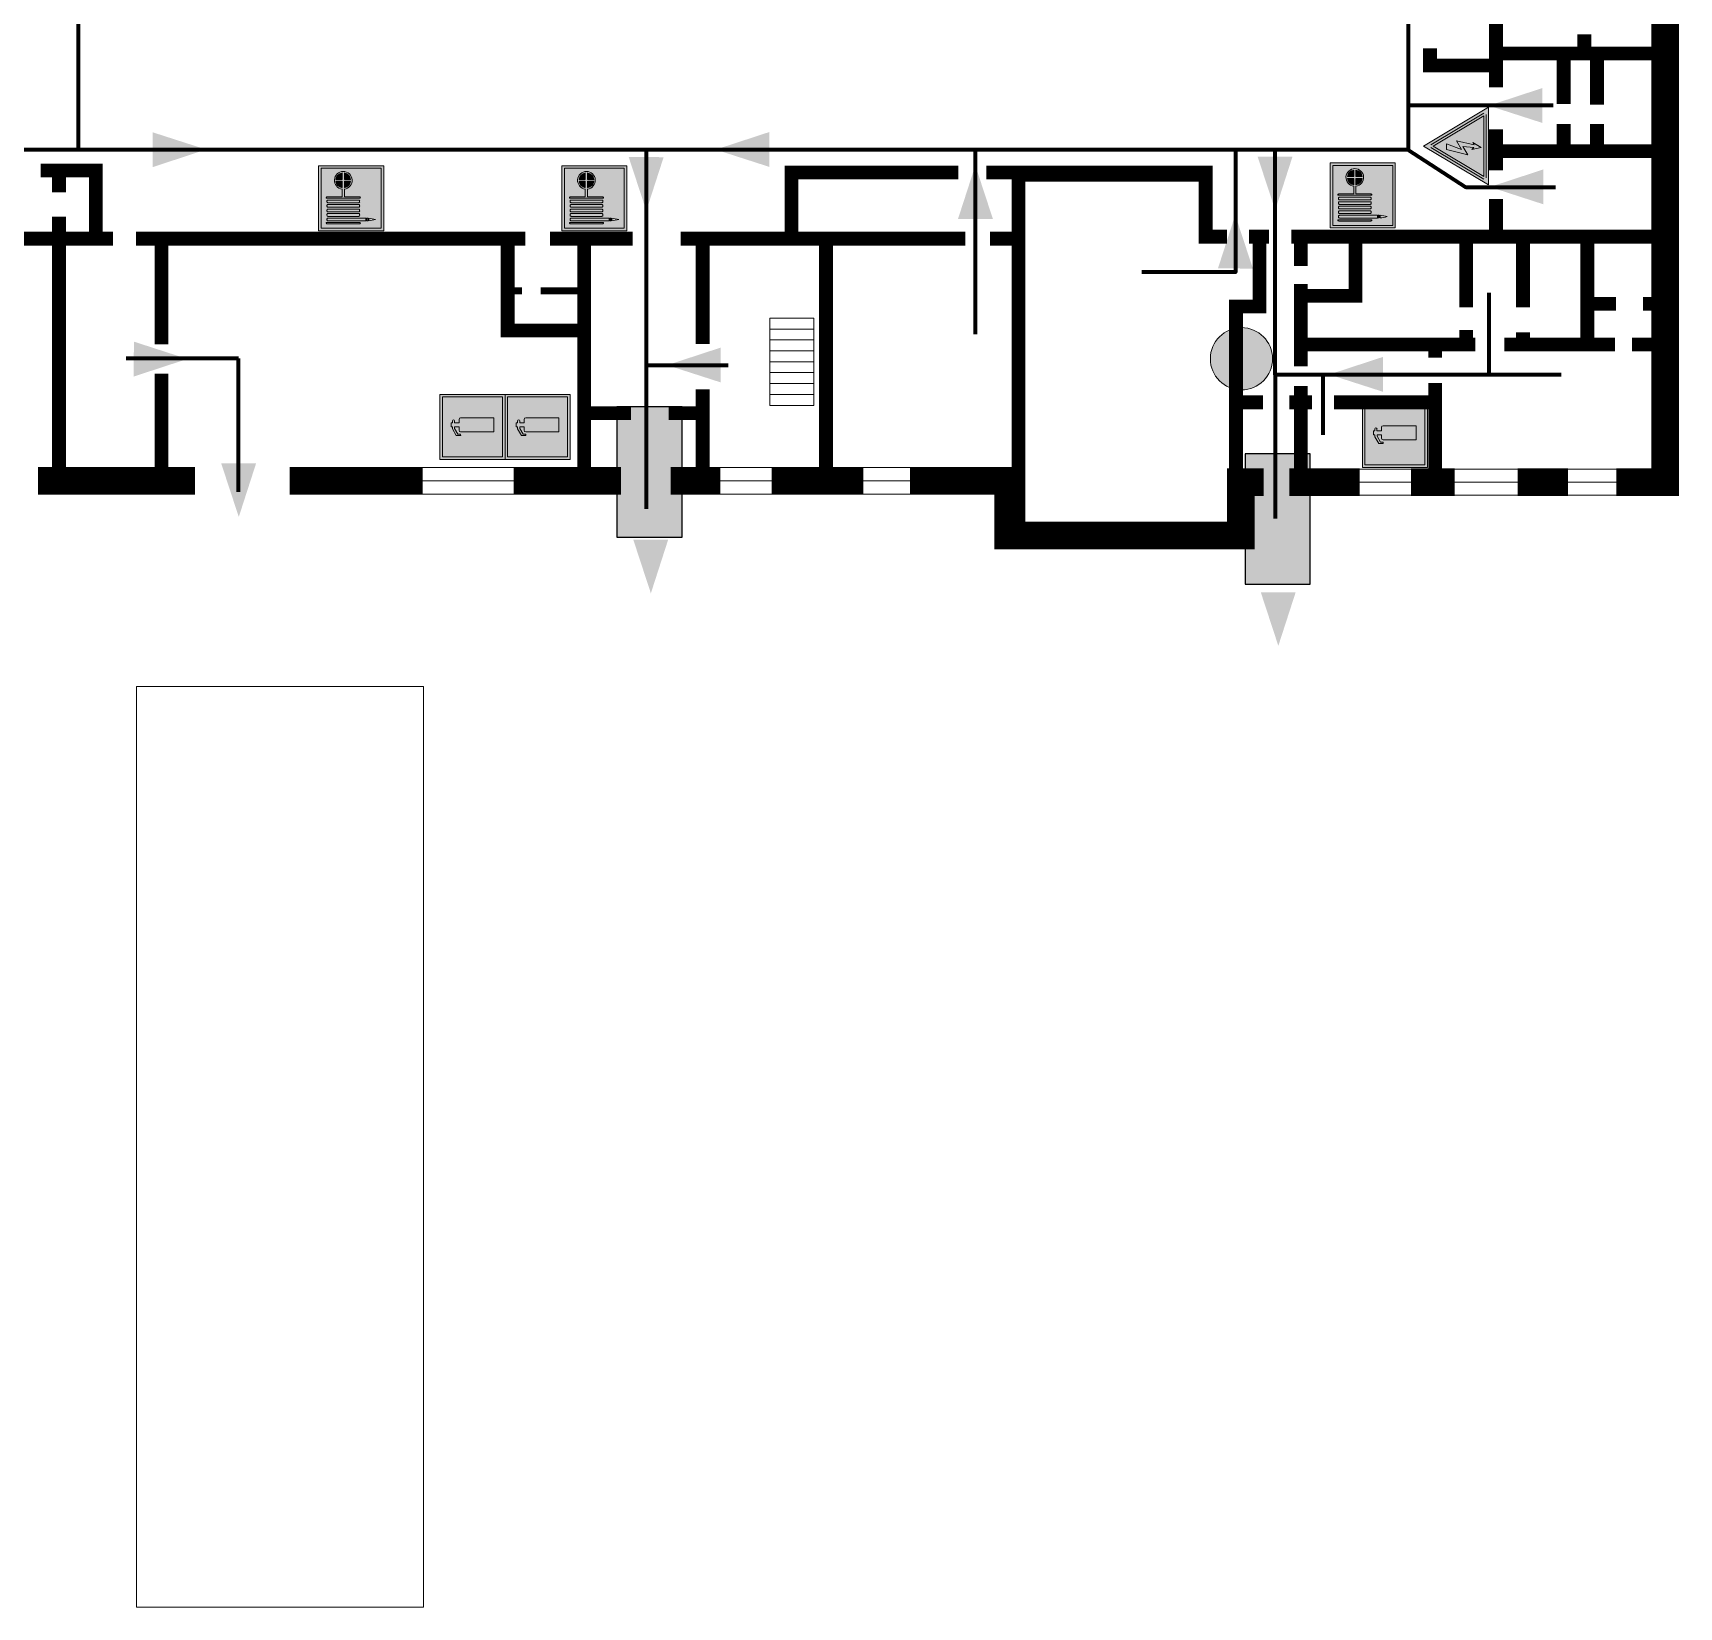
# Model space of a CAD drawing. Header units: millimetres. Extents: x 13114 to 67229, y 22859 to 38520.
# Drawn here: x 27789.6 to 27991.8, y 24691.4 to 24884.8 of the extents above; entities that cross this region are included whole.
import ezdxf

# ---------------------------------------------------------------- set-up
doc = ezdxf.new("R2010")
doc.units = ezdxf.units.MM
doc.layers.add('План_Штампы', color=7, linetype='Continuous')
picture_1 = doc.add_image_def('image1.jpg', size_in_pixel=(337, 105))

# ---------------------------------------------------------------- blocks, each defined once
blk = doc.blocks.new('A$C7B8C2D5B')
at = {"lineweight": 0}
h = blk.add_hatch(color=5, dxfattribs=at)
h.dxf.hatch_style = 1
h.paths.add_polyline_path([(1.397, -3.024, 1), (-2.112, -3.024, 1)])
at = {"color": 5, "lineweight": 0}
blk.add_circle((-0.358, -3.024), 1.755, dxfattribs=at)
blk = doc.blocks.new('A$C3E6D3DDE')
at = {"lineweight": 5}
h = blk.add_hatch(color=40, dxfattribs=at)
h.paths.add_polyline_path([(24.1, 1.45), (16.46, -11.35), (31.74, -11.35)])
h.paths.add_polyline_path([(24.09, -0.46), (30.03, -10.41), (18.14, -10.41)], flags=16)
h.paths.add_polyline_path([(24.54, -3.08), (23.41, -6.02), (25.13, -5.01), (24.33, -8.5), (24.82, -8.27), (23.79, -9.86), (23.4, -8.04), (23.8, -8.43), (24.04, -6.29), (22.39, -7.25), (23.44, -3.08)], flags=0)
h = blk.add_hatch(color=256, dxfattribs=at)
h.paths.add_polyline_path([(24.37, 0.03, 0.567511), (23.82, 0.03), (17.59, -10.4, 0.582454), (17.86, -10.88), (30.32, -10.88, 0.582149), (30.6, -10.4)])
h.paths.add_polyline_path([(24.09, -0.46), (18.14, -10.41), (30.03, -10.41)], flags=16)
h.paths.add_polyline_path([(24.54, -3.08), (23.41, -6.02), (25.13, -5.01), (24.33, -8.5), (24.82, -8.27), (23.79, -9.86), (23.4, -8.04), (23.8, -8.43), (24.04, -6.29), (22.39, -7.25), (23.44, -3.08)], flags=0)
h = blk.add_hatch(color=40, dxfattribs=at)
h.paths.add_polyline_path([(24.09, -0.46), (18.14, -10.41), (30.03, -10.41)])
h.paths.add_polyline_path([(24.82, -8.27), (23.79, -9.86), (23.4, -8.04), (23.8, -8.43), (24.04, -6.29), (22.39, -7.25), (23.44, -3.08), (24.54, -3.08), (23.41, -6.02), (25.13, -5.01), (24.33, -8.5)], flags=16)
at = {"color": 40, "lineweight": 5}
for p, q in [((16.46, -11.35), (24.1, 1.45)), ((24.1, 1.45), (31.74, -11.35))]:
    blk.add_line(p, q, dxfattribs=at)
at = {"lineweight": 5}
for p, q in [((17.59, -10.4), (23.82, 0.03)), ((24.37, 0.03), (30.6, -10.4)), ((18.14, -10.41), (24.09, -0.46)), ((23.44, -3.08), (22.39, -7.25)), ((23.41, -6.02), (24.54, -3.08)), ((24.54, -3.08), (23.44, -3.08)), ((24.09, -0.46), (30.03, -10.41)), ((22.39, -7.25), (24.04, -6.29)), ((25.13, -5.01), (23.41, -6.02)), ((24.04, -6.29), (23.8, -8.43)), ((24.33, -8.5), (25.13, -5.01)), ((23.8, -8.43), (23.4, -8.04)), ((23.4, -8.04), (23.79, -9.86)), ((23.79, -9.86), (24.82, -8.27)), ((24.82, -8.27), (24.33, -8.5)), ((17.86, -10.88), (30.32, -10.88)), ((18.14, -10.41), (30.03, -10.41))]:
    blk.add_line(p, q, dxfattribs=at)
at = {"color": 50, "lineweight": 5}
blk.add_line((31.74, -11.35), (16.46, -11.35), dxfattribs=at)
blk = doc.blocks.new('A$C37112FD5')
at = {"true_color": 0xf5f5ff}
h = blk.add_hatch(color=7, dxfattribs=at)
h.dxf.hatch_style = 1
h.paths.add_polyline_path([(12.8, -7.4), (0, -7.4), (0, -20.2), (12.8, -20.2)])
h.paths.add_polyline_path([(12.29, -7.91), (12.29, -19.69), (0.51, -19.69), (0.51, -7.91)], flags=16)
h.paths.add_polyline_path([(4.98, -9.04, -0.42597), (5.17, -9.22), (5.17, -12.25), (5.17, -15.29, -0.432244), (4.98, -15.47), (4.83, -15.47, -0.42597), (4.64, -15.29), (4.64, -12.25), (4.64, -9.22, -0.432244), (4.83, -9.04)], flags=0)
h.paths.add_polyline_path([(4.28, -9.22), (4.28, -12.25), (4.28, -15.29, -0.432244), (4.09, -15.47), (3.94, -15.47, -0.42597), (3.75, -15.29), (3.75, -12.25), (3.75, -9.22, -0.432244), (3.94, -9.04), (4.09, -9.04, -0.42597)], flags=0)
h.paths.add_polyline_path([(5.72, -9.04), (5.87, -9.04, -0.42597), (6.06, -9.22), (6.06, -12.25), (6.06, -15.29, -0.432244), (5.87, -15.47), (5.72, -15.47, -0.42597), (5.53, -15.29), (5.53, -12.25), (5.53, -9.22, -0.432244)], flags=0)
h.paths.add_polyline_path([(6.42, -8.9), (6.5, -8.9, -0.42597), (6.69, -9.08), (6.69, -12.03), (8.21, -12.03, -15.824349), (8.21, -12.47), (6.69, -12.47), (6.69, -15.42, -0.432244), (6.5, -15.6), (6.42, -15.6)], flags=0)
h.paths.add_polyline_path([(3.39, -9.22), (3.39, -12.25), (3.39, -15.29, -0.432244), (3.2, -15.47), (3.05, -15.47, -0.42597), (2.85, -15.29), (2.85, -12.25), (2.85, -9.22, -0.432244), (3.05, -9.04), (3.2, -9.04, -0.42597)], flags=0)
h.paths.add_polyline_path([(2.5, -9.22), (2.5, -16.71), (1.96, -16.71), (1.96, -9.22, -0.432244), (2.15, -9.04), (2.31, -9.04, -0.42597)], flags=0)
h.paths.add_polyline_path([(1.61, -8.9), (1.61, -15.6), (1.57, -15.6, -0.42597), (1.37, -15.42), (1.37, -12.03), (1.37, -9.09, -0.432244), (1.57, -8.9)], flags=0)
h.paths.add_polyline_path([(9.76, -10.81), (9.76, -12.03), (8.49, -12.03, -0.336371)], flags=0)
h.paths.add_polyline_path([(8.49, -12.47), (9.76, -12.47), (9.76, -13.7, -0.336371)], flags=0)
h.paths.add_polyline_path([(10.11, -10.81, -0.336371), (11.38, -12.03), (10.11, -12.03)], flags=0)
h.paths.add_polyline_path([(10.11, -12.47), (11.38, -12.47, -0.336371), (10.11, -13.7)], flags=0)
h.paths.add_polyline_path([(2.5, -16.84), (2.5, -17.05), (1.97, -17.05), (1.97, -16.84)], flags=0)
h.paths.add_polyline_path([(2.5, -17.24, -0.033778), (2.24, -18.6, -0.033778), (1.97, -17.24)], flags=0)
h = blk.add_hatch(color=242)
h.dxf.hatch_style = 1
h.paths.add_polyline_path([(12.29, -7.91), (0.51, -7.91), (0.51, -19.69), (12.29, -19.69)])
h.paths.add_polyline_path([(6.42, -15.6), (6.42, -8.9), (6.5, -8.9, -0.42597), (6.69, -9.08), (6.69, -12.03), (8.21, -12.03, -15.824349), (8.21, -12.47), (6.69, -12.47), (6.69, -15.42, -0.432244), (6.5, -15.6)], flags=16)
h.paths.add_polyline_path([(5.87, -15.47), (5.72, -15.47, -0.42597), (5.53, -15.29), (5.53, -12.25), (5.53, -9.22, -0.432244), (5.72, -9.04), (5.87, -9.04, -0.42597), (6.06, -9.22), (6.06, -12.25), (6.06, -15.29, -0.432244)], flags=16)
h.paths.add_polyline_path([(4.98, -15.47), (4.83, -15.47, -0.42597), (4.64, -15.29), (4.64, -12.25), (4.64, -9.22, -0.432244), (4.83, -9.04), (4.98, -9.04, -0.42597), (5.17, -9.22), (5.17, -12.25), (5.17, -15.29, -0.432244)], flags=16)
h.paths.add_polyline_path([(4.09, -15.47), (3.94, -15.47, -0.42597), (3.75, -15.29), (3.75, -12.25), (3.75, -9.22, -0.432244), (3.94, -9.04), (4.09, -9.04, -0.42597), (4.28, -9.22), (4.28, -12.25), (4.28, -15.29, -0.432244)], flags=16)
h.paths.add_polyline_path([(3.2, -15.47), (3.05, -15.47, -0.42597), (2.85, -15.29), (2.85, -12.25), (2.85, -9.22, -0.432244), (3.05, -9.04), (3.2, -9.04, -0.42597), (3.39, -9.22), (3.39, -12.25), (3.39, -15.29, -0.432244)], flags=16)
h.paths.add_polyline_path([(2.5, -17.05), (1.97, -17.05), (1.97, -16.84), (2.5, -16.84)], flags=16)
h.paths.add_polyline_path([(2.5, -17.24, -0.033778), (2.24, -18.6, -0.033778), (1.97, -17.24)], flags=16)
h.paths.add_polyline_path([(2.5, -16.71), (1.96, -16.71), (1.96, -9.22, -0.432244), (2.15, -9.04), (2.31, -9.04, -0.42597), (2.5, -9.22)], flags=16)
h.paths.add_polyline_path([(1.61, -15.6), (1.57, -15.6, -0.42597), (1.37, -15.42), (1.37, -12.03), (1.37, -9.09, -0.432244), (1.57, -8.9), (1.61, -8.9)], flags=16)
h.paths.add_polyline_path([(8.49, -12.47), (9.76, -12.47), (9.76, -13.7, -0.336371)], flags=0)
h.paths.add_polyline_path([(10.11, -13.7), (10.11, -12.47), (11.38, -12.47, -0.336371)], flags=0)
h.paths.add_polyline_path([(8.49, -12.03, -0.336371), (9.76, -10.81), (9.76, -12.03)], flags=0)
h.paths.add_polyline_path([(10.11, -12.03), (10.11, -10.81, -0.336371), (11.38, -12.03)], flags=0)
h = blk.add_hatch(color=7, dxfattribs=at)
h.dxf.hatch_style = 1
h.paths.add_polyline_path([(1.61, -8.9), (1.57, -8.9, 0.432244), (1.37, -9.09), (1.37, -12.03), (1.37, -15.42, 0.42597), (1.57, -15.6), (1.61, -15.6)])
h.paths.add_polyline_path([(2.5, -9.22, 0.42597), (2.31, -9.04), (2.15, -9.04, 0.432244), (1.96, -9.22), (1.96, -16.71), (2.5, -16.71)])
h.paths.add_polyline_path([(2.5, -16.84), (1.97, -16.84), (1.97, -17.05), (2.5, -17.05)])
h.paths.add_polyline_path([(2.5, -17.24), (1.97, -17.24, 0.033778), (2.24, -18.6, 0.033778)])
h.paths.add_polyline_path([(3.39, -12.25), (3.39, -9.22, 0.42597), (3.2, -9.04), (3.05, -9.04, 0.432244), (2.85, -9.22), (2.85, -12.25), (2.85, -15.29, 0.42597), (3.05, -15.47), (3.2, -15.47, 0.432244), (3.39, -15.29)])
h.paths.add_polyline_path([(4.28, -12.25), (4.28, -9.22, 0.42597), (4.09, -9.04), (3.94, -9.04, 0.432244), (3.75, -9.22), (3.75, -12.25), (3.75, -15.29, 0.42597), (3.94, -15.47), (4.09, -15.47, 0.432244), (4.28, -15.29)])
h.paths.add_polyline_path([(5.17, -12.25), (5.17, -9.22, 0.42597), (4.98, -9.04), (4.83, -9.04, 0.432244), (4.64, -9.22), (4.64, -12.25), (4.64, -15.29, 0.42597), (4.83, -15.47), (4.98, -15.47, 0.432244), (5.17, -15.29)])
h.paths.add_polyline_path([(6.06, -12.25), (6.06, -9.22, 0.42597), (5.87, -9.04), (5.72, -9.04, 0.432244), (5.53, -9.22), (5.53, -12.25), (5.53, -15.29, 0.42597), (5.72, -15.47), (5.87, -15.47, 0.432244), (6.06, -15.29)])
h.paths.add_polyline_path([(6.69, -12.47), (8.21, -12.47, 15.824349), (8.21, -12.03), (6.69, -12.03), (6.69, -9.08, 0.42597), (6.5, -8.9), (6.42, -8.9), (6.42, -15.6), (6.5, -15.6, 0.432244), (6.69, -15.42)])
h.paths.add_polyline_path([(8.49, -12.47), (9.76, -12.47), (9.76, -13.7, -0.336371)], flags=16)
h.paths.add_polyline_path([(8.49, -12.03, -0.336371), (9.76, -10.81), (9.76, -12.03)], flags=16)
h.paths.add_polyline_path([(10.11, -12.47), (11.38, -12.47, -0.336371), (10.11, -13.7)], flags=16)
h.paths.add_polyline_path([(10.11, -12.03), (10.11, -10.81, -0.336371), (11.38, -12.03)], flags=16)
h = blk.add_hatch(color=242)
h.dxf.hatch_style = 1
h.paths.add_polyline_path([(9.76, -10.81, 0.336371), (8.49, -12.03), (9.76, -12.03)])
h.paths.add_polyline_path([(10.11, -10.81), (10.11, -12.03), (11.38, -12.03, 0.336371)])
h.paths.add_polyline_path([(11.38, -12.47), (10.11, -12.47), (10.11, -13.7, 0.336371)])
h.paths.add_polyline_path([(9.76, -12.47), (8.49, -12.47, 0.336371), (9.76, -13.7)])
at = {"color": 242, "lineweight": 5}
for p, q in [((0, -20.2), (0, -7.4)), ((0, -7.4), (12.8, -7.4)), ((1.37, -12.03), (1.37, -9.08)), ((1.57, -8.9), (1.61, -8.9)), ((1.61, -8.9), (1.61, -15.6)), ((1.96, -16.71), (1.96, -9.22)), ((2.15, -9.04), (2.31, -9.04)), ((2.5, -16.71), (2.5, -9.22)), ((2.85, -12.25), (2.85, -9.22)), ((3.05, -9.04), (3.2, -9.04)), ((3.39, -12.25), (3.39, -9.22)), ((3.75, -12.25), (3.75, -9.22)), ((3.94, -9.04), (4.09, -9.04)), ((4.28, -12.25), (4.28, -9.22)), ((4.64, -12.25), (4.64, -9.22)), ((4.83, -9.04), (4.98, -9.04)), ((5.17, -12.25), (5.17, -9.22)), ((5.53, -12.25), (5.53, -9.22)), ((5.72, -9.04), (5.87, -9.04)), ((6.06, -12.25), (6.06, -9.22)), ((6.42, -8.9), (6.42, -15.6)), ((6.5, -8.9), (6.42, -8.9)), ((6.69, -12.03), (6.69, -9.08)), ((12.8, -20.2), (12.8, -7.4)), ((1.37, -12.03), (1.37, -15.42)), ((2.85, -12.25), (2.85, -15.29)), ((3.39, -12.25), (3.39, -15.29)), ((3.75, -12.25), (3.75, -15.29)), ((4.28, -12.25), (4.28, -15.29)), ((4.64, -12.25), (4.64, -15.29)), ((5.17, -12.25), (5.17, -15.29)), ((5.53, -12.25), (5.53, -15.29)), ((6.06, -12.25), (6.06, -15.29)), ((8.21, -12.03), (6.69, -12.03)), ((8.21, -12.47), (6.69, -12.47)), ((6.69, -12.47), (6.69, -15.42)), ((9.76, -12.03), (8.49, -12.03)), ((9.76, -12.47), (8.49, -12.47)), ((9.76, -10.81), (9.76, -12.03)), ((9.76, -12.47), (9.76, -13.7)), ((10.11, -10.81), (10.11, -12.03)), ((11.38, -12.03), (10.11, -12.03)), ((11.38, -12.47), (10.11, -12.47)), ((10.11, -12.47), (10.11, -13.7)), ((1.57, -15.6), (1.61, -15.6)), ((3.05, -15.47), (3.2, -15.47)), ((3.94, -15.47), (4.09, -15.47)), ((4.83, -15.47), (4.98, -15.47)), ((5.72, -15.47), (5.87, -15.47)), ((6.42, -15.6), (6.5, -15.6)), ((1.96, -16.71), (2.5, -16.71)), ((1.97, -16.84), (2.5, -16.84)), ((1.97, -17.05), (1.97, -16.84)), ((2.5, -17.05), (1.97, -17.05)), ((1.97, -17.24), (2.5, -17.24)), ((2.5, -16.84), (2.5, -17.05)), ((0, -20.2), (12.8, -20.2))]:
    blk.add_line(p, q, dxfattribs=at)
blk.add_lwpolyline([(0.51, -7.91), (12.29, -7.91), (12.29, -19.69), (0.51, -19.69)], close=True, dxfattribs=at)
for centre, radius, start, end in [((1.56, -9.09), 0.182, 87.1027, 180.6071), ((2.15, -9.22), 0.182, 87.1027, 180.6071), ((2.32, -9.22), 0.182, 359.3929, 92.8973), ((3.04, -9.22), 0.182, 87.1027, 180.6071), ((3.21, -9.22), 0.182, 359.3929, 92.8973), ((3.93, -9.22), 0.182, 87.1027, 180.6071), ((4.1, -9.22), 0.182, 359.3929, 92.8973), ((4.82, -9.22), 0.182, 87.1027, 180.6071), ((4.99, -9.22), 0.182, 359.3929, 92.8973), ((5.71, -9.22), 0.182, 87.1027, 180.6071), ((5.88, -9.22), 0.182, 359.3929, 92.8973), ((6.51, -9.09), 0.182, 359.3929, 92.8973), ((9.93, -12.25), 1.74, 187.2319, 172.7681), ((9.93, -12.25), 1.46, 96.9927, 171.3585), ((9.93, -12.25), 1.46, 188.6415, 263.0073), ((9.93, -12.25), 1.46, 8.6415, 83.0073), ((9.93, -12.25), 1.46, 276.9927, 351.3585), ((1.56, -15.42), 0.182, 179.3929, 272.8973), ((3.04, -15.29), 0.182, 179.3929, 272.8973), ((3.21, -15.29), 0.182, 267.1027, 0.6071), ((3.93, -15.29), 0.182, 179.3929, 272.8973), ((4.1, -15.29), 0.182, 267.1027, 0.6071), ((4.82, -15.29), 0.182, 179.3929, 272.8973), ((4.99, -15.29), 0.182, 267.1027, 0.6071), ((5.71, -15.29), 0.182, 179.3929, 272.8973), ((5.88, -15.29), 0.182, 267.1027, 0.6071), ((6.51, -15.42), 0.182, 267.1027, 0.6071), ((12.17, -15.98), 10.27, 187.041, 194.7793), ((-7.7, -15.98), 10.27, 345.2207, 352.959)]:
    blk.add_arc(centre, radius, start, end, dxfattribs=at)
blk = doc.blocks.new('A$C3AD82952')
at = {"true_color": 0xf5f5ff}
h = blk.add_hatch(color=7, dxfattribs=at)
h.dxf.hatch_style = 1
h.paths.add_polyline_path([(8.21, 8.73, 0.414214), (7.89, 9.05), (7.22, 9.05), (7.22, 9.92), (7.59, 9.92, 1), (7.57, 10.36), (7.22, 10.36), (7.22, 10.6), (6.43, 10.6), (6.43, 10.36), (6.01, 10.36), (4.74, 9.59), (4.74, 8.69), (4.98, 8.73), (4.98, 9.26), (6.12, 9.91), (6.43, 9.91), (6.43, 9.05), (5.76, 9.05, 0.414214), (5.44, 8.73), (5.44, 2.2), (8.21, 2.2)], flags=0)
h.paths.add_polyline_path([(12.8, 12.8), (0, 12.8), (0, 0), (12.8, 0)])
h.paths.add_polyline_path([(0.51, 12.29), (12.29, 12.29), (12.29, 0.51), (0.51, 0.51)], flags=16)
h.paths.add_polyline_path([(4.74, 9.59), (6.01, 10.36), (6.43, 10.36), (6.43, 10.6), (7.22, 10.6), (7.22, 10.36), (7.59, 10.36, -0.94586), (7.59, 9.92), (7.22, 9.92), (7.22, 9.05), (7.89, 9.05, -0.414214), (8.21, 8.73), (8.21, 2.2), (5.44, 2.2), (5.44, 8.73, -0.414214), (5.76, 9.05), (6.43, 9.05), (6.43, 9.91), (6.12, 9.91), (4.98, 9.26), (4.98, 8.73), (4.74, 8.69)], flags=0)
h = blk.add_hatch(color=242)
h.dxf.hatch_style = 1
h.paths.add_polyline_path([(12.29, 12.29), (0.51, 12.29), (0.51, 0.51), (12.29, 0.51)])
h.paths.add_polyline_path([(4.74, 8.69), (4.74, 9.59), (6.01, 10.36), (6.43, 10.36), (6.43, 10.6), (7.22, 10.6), (7.22, 10.36), (7.59, 10.36, -0.94586), (7.59, 9.92), (7.22, 9.92), (7.22, 9.05), (7.89, 9.05, -0.414214), (8.21, 8.73), (8.21, 2.2), (5.44, 2.2), (5.44, 8.73, -0.414214), (5.76, 9.05), (6.43, 9.05), (6.43, 9.91), (6.12, 9.91), (4.98, 9.26), (4.98, 8.73)], flags=16)
h = blk.add_hatch(color=7, dxfattribs=at)
h.dxf.hatch_style = 1
h.paths.add_polyline_path([(8.21, 8.73, 0.414214), (7.89, 9.05), (7.22, 9.05), (7.22, 9.92), (7.59, 9.92, 1), (7.57, 10.36), (7.22, 10.36), (7.22, 10.6), (6.43, 10.6), (6.43, 10.36), (6.01, 10.36), (4.74, 9.59), (4.74, 8.69), (4.98, 8.73), (4.98, 9.26), (6.12, 9.91), (6.43, 9.91), (6.43, 9.05), (5.76, 9.05, 0.414214), (5.44, 8.73), (5.44, 2.2), (8.21, 2.2)])
at = {"color": 242, "lineweight": 5}
for p, q in [((0, 0), (0, 12.8)), ((0, 12.8), (12.8, 12.8)), ((6.01, 10.36), (4.74, 9.59)), ((4.98, 9.26), (6.12, 9.91)), ((6.01, 10.36), (6.43, 10.36)), ((6.12, 9.91), (6.43, 9.91)), ((7.22, 10.6), (6.43, 10.6)), ((6.43, 10.6), (6.43, 10.36)), ((6.43, 9.91), (6.43, 9.05)), ((7.22, 10.36), (7.22, 10.6)), ((7.59, 10.36), (7.22, 10.36)), ((7.22, 9.05), (7.22, 9.92)), ((7.59, 9.92), (7.22, 9.92)), ((12.8, 0), (12.8, 12.8)), ((4.74, 9.59), (4.74, 8.69)), ((4.74, 8.69), (4.98, 8.73)), ((4.98, 8.73), (4.98, 9.26)), ((5.44, 2.2), (5.44, 8.73)), ((5.76, 9.05), (6.43, 9.05)), ((7.89, 9.05), (7.22, 9.05)), ((8.21, 2.2), (8.21, 8.73)), ((0, 0), (12.8, 0)), ((5.44, 2.2), (8.21, 2.2))]:
    blk.add_line(p, q, dxfattribs=at)
blk.add_lwpolyline([(0.51, 12.29), (12.29, 12.29), (12.29, 0.51), (0.51, 0.51)], close=True, dxfattribs=at)
for centre, radius, start, end in [((7.58, 10.14), 0.223, 273.1875, 86.8125), ((5.76, 8.73), 0.32, 90, 180), ((7.89, 8.73), 0.32, 0, 90)]:
    blk.add_arc(centre, radius, start, end, dxfattribs=at)
blk = doc.blocks.new('A$C7B4425F7')
at = {"true_color": 0xffffff}
blk.add_hatch(color=7, dxfattribs=at).paths.add_polyline_path([(0, 0), (-16, 0), (-16, -8), (0, -8)])
h = blk.add_hatch(color=126)
h.paths.add_polyline_path([(-0.2, -0.2), (-15.8, -0.2), (-15.8, -7.8), (-0.2, -7.8)])
h.paths.add_polyline_path([(-11.76, -2.03), (-11.76, -3.66), (-11.17, -3.66, -0.568275), (-11.17, -6.18), (-12.58, -6.18), (-12.58, -2.03)], flags=16)
h.paths.add_polyline_path([(-13.33, -4.12, -0.495768), (-13.59, -6.18), (-15.03, -6.18), (-15.03, -2.03), (-13.59, -2.03, -0.487973)], flags=16)
h.paths.add_polyline_path([(-10.25, -2.03), (-9.48, -2.03), (-9.48, -6.18), (-10.25, -6.18)], flags=16)
h.paths.add_polyline_path([(-13.84, -3.69), (-14.24, -3.69), (-14.24, -3.03), (-13.9, -3.03, -0.692621)], flags=0)
h.paths.add_polyline_path([(-9.15, -2.03), (-8.4, -2.03), (-8.04, -3.07), (-7.68, -2.03), (-6.93, -2.03), (-7.64, -4.1), (-6.93, -6.18), (-7.68, -6.18), (-8.04, -5.14), (-8.4, -6.18), (-9.15, -6.18), (-8.44, -4.1)], flags=16)
h.paths.add_polyline_path([(-11.76, -4.46), (-11.42, -4.46, -0.692621), (-11.36, -5.12), (-11.76, -5.12)], flags=0)
h.paths.add_polyline_path([(-13.9, -5.2), (-14.24, -5.2), (-14.24, -4.55), (-13.84, -4.55, -0.708038)], flags=0)
edge = h.paths.add_edge_path(flags=16)
edge.add_ellipse((-5.51, -4.08), major_axis=(0, 2.05), ratio=0.586184, start_angle=0, end_angle=360)
edge = h.paths.add_edge_path(flags=0)
edge.add_ellipse((-5.51, -4.08), major_axis=(0, 1.14), ratio=0.454828, start_angle=0, end_angle=360)
h.paths.add_polyline_path([(-4.13, -4.96, 0.377264), (-3.48, -4.52, 0.0555), (-3.16, -2.03), (-1.66, -2.03), (-1.66, -4.96), (-0.96, -4.96), (-0.96, -7.01), (-1.75, -7.01), (-1.75, -6.18), (-3.3, -6.18), (-3.3, -7.02), (-4.13, -7.02)], flags=16)
h.paths.add_polyline_path([(-2.73, -2.91), (-2.28, -2.91), (-2.28, -4.96), (-3.05, -4.96, 0.079136)], flags=0)
at = {"color": 126}
blk.add_lwpolyline([(-16, -8), (0, -8), (0, 0), (-16, 0)], close=True, dxfattribs=at)

msp = doc.modelspace()

# ---------------------------------------------------------------- linework, layer by layer
at = {"color": 126, "lineweight": 100, "true_color": 0x008754}
for points in [[(27967.62, 24966.64), (27958.53, 24959.09), (27958.53, 24870.47), (27642.21, 24870.47)], [(27795.18, 24870.47), (27795.18, 24916.51), (27928.01, 24916.51)], [(27976.32, 24875.91), (27958.53, 24875.91)], [(27864.95, 24826.36), (27864.95, 24870.47)], [(27905.33, 24870.47), (27905.33, 24847.82)], [(27937.29, 24870.47), (27937.29, 24855.42), (27925.81, 24855.42)], [(27942.17, 24842.81), (27942.17, 24870.47)], [(27958.53, 24870.47), (27965.59, 24865.88), (27976.63, 24865.88)], [(27968.46, 24842.81), (27968.46, 24852.88)], [(27814.85, 24844.83), (27801.04, 24844.83)], [(27814.85, 24828.45), (27814.85, 24844.83)], [(27874.99, 24843.97), (27864.95, 24843.97)], [(27977.32, 24842.81), (27942.17, 24842.81), (27942.17, 24825.17)], [(27948.03, 24842.81), (27948.03, 24835.44)]]:
    msp.add_lwpolyline(points, dxfattribs=at)
at = {"lineweight": 0}
for points, const_width in [([(27990.1, 24962.2), (27990.1, 24829.64), (27984.11, 24829.64)], 3.4), ([(27969.3, 24878.13), (27969.3, 24888.74), (27961.21, 24888.74), (27961.21, 24887.19)], 1.7), ([(27980.16, 24882.29), (27980.16, 24884.66)], 1.7), ([(27969.3, 24880.82), (27961.21, 24880.82), (27961.21, 24882.95)], 1.7), ([(27977.63, 24882.29), (27969.3, 24882.29)], 1.7), ([(27981.71, 24876.01), (27981.71, 24882.29), (27990.37, 24882.29), (27977.63, 24882.29), (27977.63, 24876.09)], 1.7), ([(27969.3, 24870.29), (27989.23, 24870.29), (27981.71, 24870.29), (27981.71, 24873.64)], 1.7), ([(27969.3, 24867.93), (27969.3, 24872.99)], 1.7), ([(27977.63, 24873.64), (27977.63, 24870.29)], 1.7), ([(27792.78, 24865.26), (27792.78, 24867.92), (27790.55, 24867.92)], 1.7), ([(27797.31, 24859.94), (27797.31, 24867.92), (27790.55, 24867.92)], 1.7), ([(27903.25, 24867.68), (27882.76, 24867.68), (27882.76, 24859.47)], 1.7), ([(27934.49, 24867.68), (27906.72, 24867.68)], 1.7), ([(27936.28, 24859.8), (27933.64, 24859.8), (27933.64, 24867.4), (27910.66, 24867.4), (27910.66, 24823.83)], 1.7), ([(27969.3, 24859.8), (27969.3, 24864.42)], 1.7), ([(27792.78, 24859.54), (27792.78, 24862.24)], 1.7), ([(27940.7, 24839.45), (27937.36, 24839.45), (27937.36, 24823.9), (27937.36, 24851.22), (27940.25, 24851.22), (27940.25, 24859.8), (27941.43, 24859.8), (27938.98, 24859.8)], 1.7), ([(27945.34, 24856.2), (27945.34, 24859.8), (27944.18, 24859.8), (27989.52, 24859.8)], 1.7), ([(27945.34, 24852.52), (27952.04, 24852.52), (27952.04, 24859.8)], 1.7), ([(27965.64, 24851.1), (27965.64, 24859.8)], 1.7), ([(27972.62, 24859.8), (27972.62, 24851.1)], 1.7), ([(27980.53, 24846.55), (27980.53, 24859.8)], 1.7), ([(27799.41, 24859.54), (27786.22, 24859.54)], 1.7), ([(27792.78, 24830.46), (27792.78, 24859.54)], 1.7), ([(27850.05, 24859.54), (27802.26, 24859.54)], 1.7), ([(27805.37, 24859.54), (27805.37, 24846.58)], 1.7), ([(27857.3, 24848.26), (27847.9, 24848.26), (27847.9, 24859.54)], 1.7), ([(27863.24, 24859.54), (27853.08, 24859.54)], 1.7), ([(27863.05, 24838.11), (27857.3, 24838.11), (27857.3, 24830.45), (27857.3, 24859.54)], 1.7), ([(27904.11, 24859.54), (27869.17, 24859.54)], 1.7), ([(27871.85, 24859.54), (27871.85, 24846.59)], 1.7), ([(27887.01, 24829.8), (27887.01, 24859.54)], 1.7), ([(27910.66, 24859.54), (27907.14, 24859.54)], 1.7), ([(27945.34, 24843.87), (27945.34, 24853.97)], 1.7), ([(27847.9, 24853.13), (27849.68, 24853.13)], 0.85), ([(27851.97, 24853.13), (27857.3, 24853.13)], 0.85), ([(27980.53, 24851.55), (27984.05, 24851.55)], 1.7), ([(27987.37, 24851.55), (27989.39, 24851.55)], 1.7), ([(27965.64, 24846.55), (27965.64, 24848.34)], 1.7), ([(27972.62, 24846.55), (27972.62, 24848.04)], 1.7), ([(27966.77, 24846.55), (27945.34, 24846.55)], 1.7), ([(27961.83, 24846.55), (27961.83, 24844.91)], 1.7), ([(27983.91, 24846.55), (27970.33, 24846.55)], 1.7), ([(27990.12, 24846.55), (27986.01, 24846.55)], 1.7), ([(27805.37, 24842.96), (27805.37, 24830.28)], 1.7), ([(27961.83, 24841.83), (27961.83, 24830.41)], 1.7), ([(27871.85, 24841.03), (27871.85, 24830.18), (27871.85, 24838.11), (27867.66, 24838.11)], 1.7), ([(27945.34, 24830.36), (27945.34, 24841.45)], 1.7), ([(27945.34, 24839.45), (27943.93, 24839.45)], 1.7), ([(27945.34, 24839.45), (27946.72, 24839.45)], 1.7), ([(27961.83, 24839.45), (27949.39, 24839.45)], 1.7), ([(27809.49, 24829.8), (27790.22, 24829.8)], 3.4), ([(27837.47, 24829.8), (27821.13, 24829.8)], 3.4), ([(27861.84, 24829.8), (27848.63, 24829.8)], 3.4), ([(27874.02, 24829.8), (27867.93, 24829.8)], 3.4), ([(27891.59, 24829.8), (27880.34, 24829.8)], 3.4), ([(27940.76, 24829.64), (27937.95, 24829.64), (27937.95, 24823.1), (27909.39, 24823.1), (27909.39, 24829.8), (27897.33, 24829.8)], 3.4), ([(27952.56, 24829.64), (27943.91, 24829.64)], 3.4), ([(27964.25, 24829.64), (27958.87, 24829.64)], 3.4), ([(27978.15, 24829.64), (27971.96, 24829.64)], 3.4)]:
    msp.add_lwpolyline(points, dxfattribs=dict(at, const_width=const_width))
for points in [[(27885.52, 24849.78), (27880.1, 24849.78), (27880.1, 24848.45), (27885.52, 24848.45)], [(27885.52, 24848.45), (27880.1, 24848.45), (27880.1, 24847.11), (27885.52, 24847.11)], [(27885.52, 24847.11), (27880.1, 24847.11), (27880.1, 24845.77), (27885.52, 24845.77)], [(27885.52, 24845.77), (27880.1, 24845.77), (27880.1, 24844.43), (27885.52, 24844.43)], [(27885.52, 24844.43), (27880.1, 24844.43), (27880.1, 24843.09), (27885.52, 24843.09)], [(27885.52, 24843.09), (27880.1, 24843.09), (27880.1, 24841.75), (27885.52, 24841.75)], [(27885.52, 24841.75), (27880.1, 24841.75), (27880.1, 24840.41), (27885.52, 24840.41)], [(27885.52, 24840.41), (27880.1, 24840.41), (27880.1, 24839.07), (27885.52, 24839.07)]]:
    msp.add_lwpolyline(points, close=True, dxfattribs=at)
for points in [[(27849.13, 24831.45), (27824.49, 24831.45)], [(27897.57, 24831.43), (27871.75, 24831.43)], [(27984.28, 24831.25), (27949.68, 24831.25)], [(27848.63, 24829.8), (27823.99, 24829.8)], [(27897.33, 24829.8), (27871.52, 24829.8)], [(27984.11, 24829.64), (27949.51, 24829.64)], [(27848.76, 24828.18), (27824.12, 24828.18)], [(27897.37, 24828.15), (27871.55, 24828.15)], [(27984.24, 24828.05), (27949.64, 24828.05)]]:
    msp.add_lwpolyline(points, dxfattribs=at)
at = {"layer": 'План_Штампы', "color": 126, "true_color": 0x008754}
for points in [[(27975, 24878.05), (27974.99, 24873.77), (27968.42, 24875.89)], [(27804.27, 24868.33), (27804.28, 24872.62), (27810.86, 24870.5)], [(27880.04, 24872.65), (27880.03, 24868.37), (27873.45, 24870.49)], [(27862.77, 24869.57), (27867.06, 24869.56), (27864.93, 24862.98)], [(27940.02, 24869.64), (27944.31, 24869.63), (27942.19, 24863.05)], [(27907.51, 24861.96), (27903.22, 24861.97), (27905.35, 24868.55)], [(27975.14, 24868.06), (27975.13, 24863.77), (27968.56, 24865.9)], [(27939.44, 24855.88), (27935.15, 24855.89), (27937.28, 24862.46)], [(27801.97, 24842.61), (27801.98, 24846.9), (27808.55, 24844.77)], [(27874.08, 24846.17), (27874.07, 24841.89), (27867.49, 24844.01)], [(27955.42, 24845.02), (27955.41, 24840.74), (27948.83, 24842.86)], [(27812.71, 24831.94), (27816.99, 24831.93), (27814.87, 24825.36)], [(27863.33, 24822.57), (27867.61, 24822.55), (27865.49, 24815.98)], [(27940.41, 24816.12), (27944.7, 24816.11), (27942.57, 24809.53)]]:
    msp.add_solid(points, dxfattribs=at)

# ---------------------------------------------------------------- block references
for name, p, xscale, yscale, zscale, rotation in [('A$C3E6D3DDE', (27961.31, 24855.86), 0.625, 0.625, 0.625, 90), ('A$C37112FD5', (27944.31, 24860.86), 0.6249984004534781, 0.6249984004534781, 0.6249984004534781, 90), ('A$C37112FD5', (27820.05, 24860.51), 0.6249984004534781, 0.6249984004534781, 0.6249984004534781, 90), ('A$C37112FD5', (27849.92, 24860.51), 0.6249984004534781, 0.6249984004534781, 0.6249984004534781, 90), ('A$C7B8C2D5B', (27937.26, 24838.21), 2.177419353276491, 2.177419353276491, 2.177419353276491, 180), ('A$C3AD82952', (27847.58, 24832.42), 0.625, 0.625, 0.625, 90), ('A$C3AD82952', (27855.58, 24832.42), 0.625, 0.625, 0.625, 90), ('A$C3AD82952', (27960.89, 24831.44), 0.625, 0.625, 0.625, 90)]:
    msp.add_blockref(name, p, dxfattribs=dict(xscale=xscale, yscale=yscale, zscale=zscale, rotation=rotation))
at = {"layer": 'План_Штампы', "rotation": 90}
for p in [(27861.32, 24838.89), (27938.5, 24833.12)]:
    msp.add_blockref('A$C7B4425F7', p, dxfattribs=at)

# ---------------------------------------------------------------- pictures from other files: only their frames are drawn
at = {"color": 7, "lineweight": 0, "true_color": 0xf5f5ff}
image = msp.add_image(picture_1, insert=(27837.55, 24691.44), size_in_units=(113.11, 35.24), rotation=90, dxfattribs=at)
image.dxf.flags = 7

doc.saveas('drawing.dxf')
